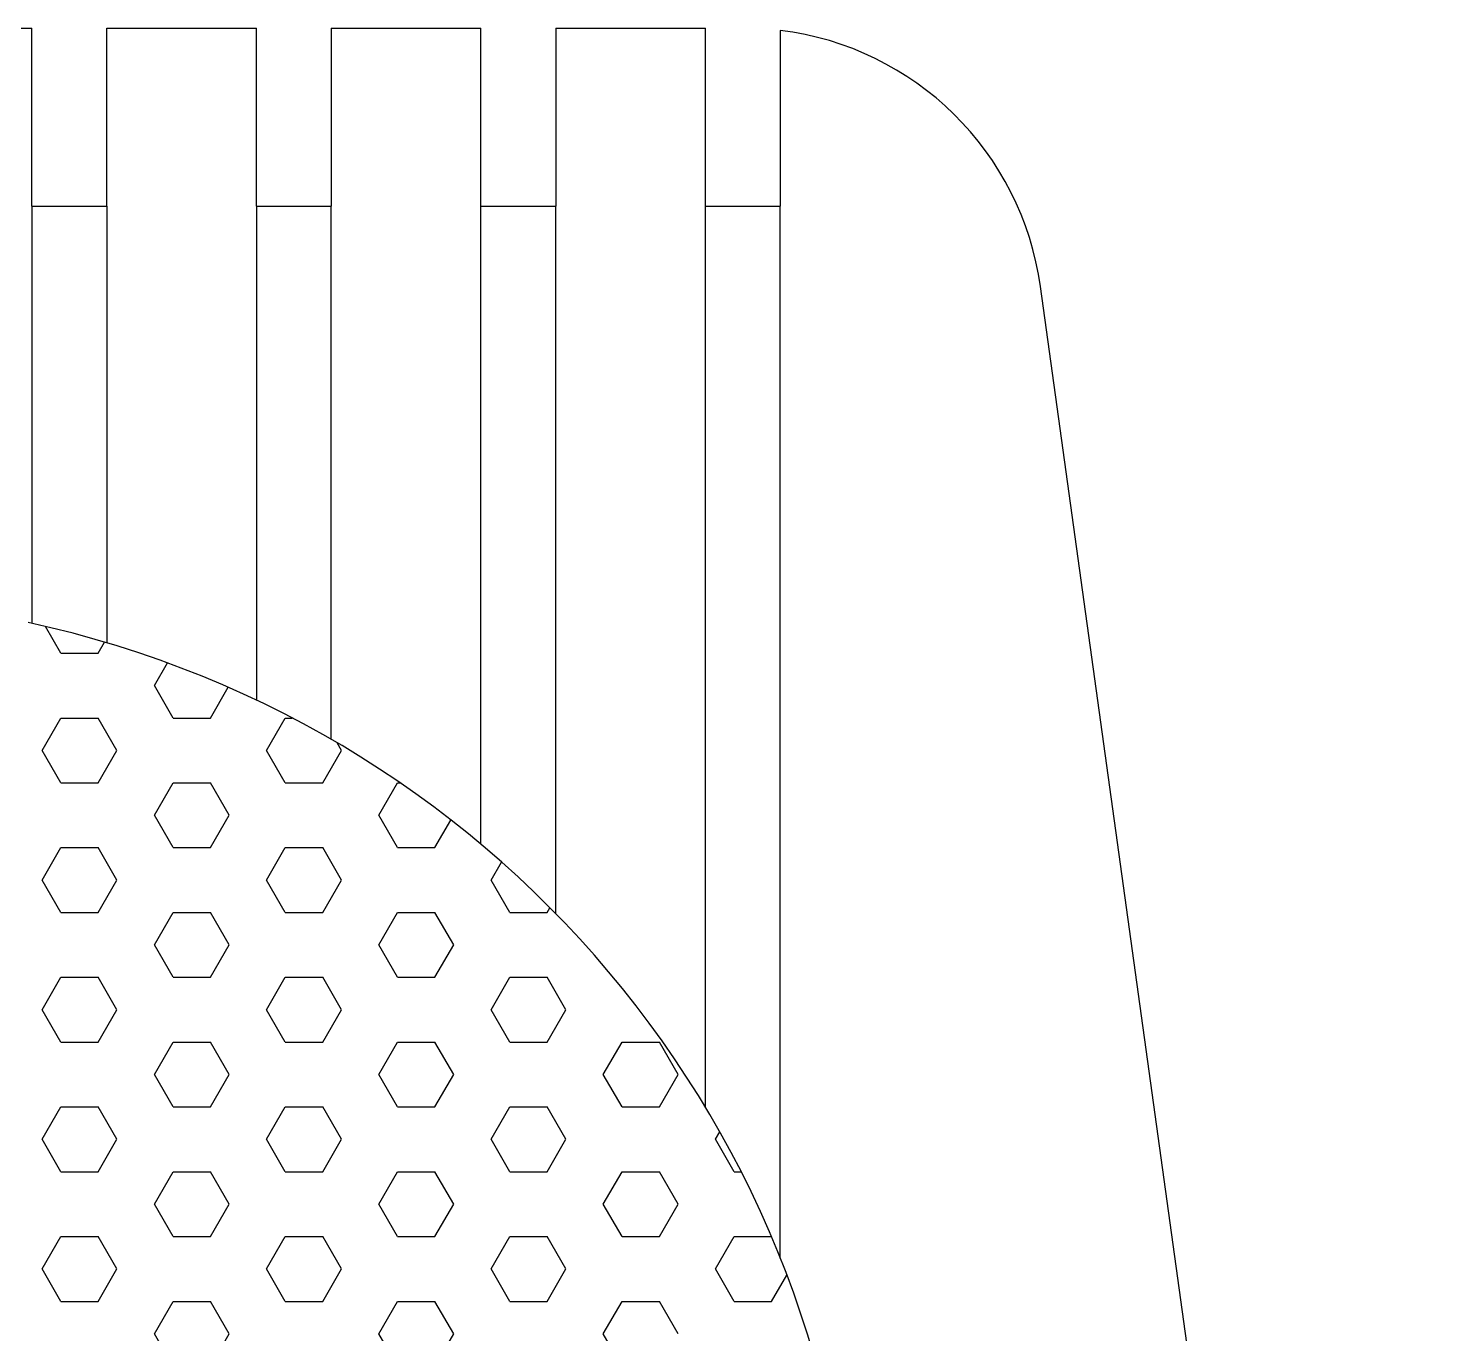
# Model space of a CAD drawing. Extents: x 4.922 to 5.722, y 2.655 to 3.153.
# Drawn here: x 5.5191 to 5.6135, y 3.0656 to 3.1528 of the extents above; entities that cross this region are included whole.
import ezdxf

# ---------------------------------------------------------------- set-up
doc = ezdxf.new("R2010")
doc.units = 0
doc.layers.get('0').update_dxf_attribs({"linetype": 'CONTINUOUS'})

# ---------------------------------------------------------------- blocks, each defined once
blk = doc.blocks.new('*X0')
at = {"color": 0}
for p, q in [((6.165000001443048, 2.710659514678432), (6.163969656325373, 2.712444124771576)), ((6.16750000085874, 2.710659513349492), (6.167926645234826, 2.711398483085637)), ((6.165000000000002, 2.71065951452), (6.167500000000002, 2.71065951452)), ((6.171250000859673, 2.708494449839493), (6.172125499961882, 2.710010858766501)), ((6.172500001443982, 2.70632938766005), (6.171250001443982, 2.708494451169511)), ((6.175000000860607, 2.706329386329492), (6.176184097987639, 2.708380302714609)), ((6.16375000085874, 2.704164322821109), (6.16500000085874, 2.70632938633057)), ((6.165000000000002, 2.7063293875), (6.167500000000002, 2.7063293875)), ((6.168750001443049, 2.704164324150049), (6.167500001443049, 2.70632938765951)), ((6.172500000000002, 2.7063293875), (6.175000000000002, 2.7063293875)), ((6.17875000086154, 2.704164322819492), (6.18000000086154, 2.706329386328953)), ((6.180000000000002, 2.7063293875), (6.18046089086475, 2.7063293875)), ((6.18375000144585, 2.704164324151668), (6.183457582194871, 2.704670809151474)), ((6.165000001442115, 2.701999260640049), (6.163750001442115, 2.70416432414951)), ((6.167500000859673, 2.70199925931111), (6.168750000859673, 2.704164322820571)), ((6.180000001444917, 2.701999260641668), (6.178750001444917, 2.704164324151129)), ((6.182500000862473, 2.701999259309491), (6.183750000862473, 2.704164322818952)), ((6.165000000000002, 2.70199926048), (6.167500000000002, 2.70199926048)), ((6.171250000860606, 2.699834195801109), (6.172500000860606, 2.70199925931057)), ((6.172500000000002, 2.70199926048), (6.175000000000002, 2.70199926048)), ((6.176250001443982, 2.699834197131668), (6.175000001443983, 2.701999260641128)), ((6.180000000000002, 2.70199926048), (6.182500000000003, 2.70199926048)), ((6.186250000863406, 2.699834195799492), (6.187500000863406, 2.701999259308953)), ((6.187500000000003, 2.70199926048), (6.1876663487928, 2.70199926048)), ((6.172500001443049, 2.697669133621666), (6.171250001443049, 2.699834197131127)), ((6.17500000086154, 2.697669132291109), (6.17625000086154, 2.69983419580057)), ((6.18750000144585, 2.697669133623285), (6.18625000144585, 2.699834197132746)), ((6.19000000086434, 2.697669132289493), (6.191065332890886, 2.699514341486399)), ((6.163750000859673, 2.695504068782727), (6.165000000859672, 2.697669132292188)), ((6.165000000000003, 2.69766913346), (6.167500000000003, 2.69766913346)), ((6.168750001442115, 2.695504070111666), (6.167500001442115, 2.697669133621127)), ((6.172500000000003, 2.69766913346), (6.175000000000003, 2.69766913346)), ((6.178750000862473, 2.695504068781108), (6.180000000862472, 2.697669132290569)), ((6.180000000000003, 2.69766913346), (6.182500000000004, 2.69766913346)), ((6.183750001444917, 2.695504070113285), (6.182500001444917, 2.697669133622746)), ((6.187500000000004, 2.69766913346), (6.190000000000004, 2.69766913346)), ((6.193750000865274, 2.695504068779492), (6.194445595283779, 2.696708873653804)), ((6.165000001441182, 2.693339006601667), (6.163750001441183, 2.695504070111128)), ((6.167500000860606, 2.693339005272726), (6.168750000860606, 2.695504068782187)), ((6.180000001443982, 2.693339006603285), (6.178750001443983, 2.695504070112746)), ((6.182500000863406, 2.693339005271109), (6.183750000863406, 2.69550406878057)), ((6.195000001446783, 2.693339006604902), (6.193750001446784, 2.695504070114363)), ((6.165000000000003, 2.69333900644), (6.167500000000003, 2.69333900644)), ((6.17125000086154, 2.691173941762726), (6.17250000086154, 2.693339005272187)), ((6.172500000000003, 2.69333900644), (6.175000000000003, 2.69333900644)), ((6.176250001443049, 2.691173943093284), (6.175000001443049, 2.693339006602745)), ((6.180000000000003, 2.69333900644), (6.182500000000004, 2.69333900644)), ((6.18625000086434, 2.69117394176111), (6.18750000086434, 2.693339005270571)), ((6.187500000000004, 2.69333900644), (6.190000000000004, 2.69333900644)), ((6.19125000144585, 2.691173943094902), (6.19000000144585, 2.693339006604363)), ((6.195000000000004, 2.69333900644), (6.197500000000004, 2.69333900644)), ((6.197500000866207, 2.693339005269491), (6.197683372900308, 2.693656614949241)), ((6.172500001442115, 2.689008879583283), (6.171250001442115, 2.691173943092744)), ((6.175000000862473, 2.689008878252725), (6.176250000862472, 2.691173941762186)), ((6.187500001444917, 2.689008879584902), (6.186250001444917, 2.691173943094363)), ((6.190000000865274, 2.689008878251109), (6.191250000865273, 2.69117394176057)), ((6.163750000860606, 2.686843814744343), (6.165000000860606, 2.689008878253804)), ((6.165000000000003, 2.68900887942), (6.167500000000003, 2.68900887942)), ((6.168750001441182, 2.686843816073284), (6.167500001441183, 2.689008879582745)), ((6.172500000000003, 2.68900887942), (6.175000000000003, 2.68900887942)), ((6.178750000863406, 2.686843814742726), (6.180000000863406, 2.689008878252187)), ((6.180000000000003, 2.68900887942), (6.182500000000004, 2.68900887942)), ((6.183750001443983, 2.686843816074902), (6.182500001443983, 2.689008879584363)), ((6.187500000000004, 2.68900887942), (6.190000000000004, 2.68900887942)), ((6.193750000866207, 2.686843814741108), (6.195000000866207, 2.689008878250569)), ((6.195000000000004, 2.68900887942), (6.197500000000004, 2.68900887942)), ((6.198750001446784, 2.686843816076519), (6.197500001446784, 2.68900887958598)), ((6.165000001440249, 2.684678752563283), (6.163750001440249, 2.686843816072744)), ((6.16750000086154, 2.684678751234343), (6.168750000861539, 2.686843814743804)), ((6.180000001443049, 2.684678752564901), (6.178750001443049, 2.686843816074362)), ((6.18250000086434, 2.684678751232727), (6.18375000086434, 2.686843814742188)), ((6.19500000144585, 2.684678752566519), (6.19375000144585, 2.68684381607598)), ((6.19750000086714, 2.684678751231109), (6.19875000086714, 2.68684381474057)), ((6.165000000000003, 2.6846787524), (6.167500000000003, 2.6846787524)), ((6.171250000862472, 2.682513687724343), (6.172500000862472, 2.684678751233804)), ((6.172500000000003, 2.6846787524), (6.175000000000003, 2.6846787524)), ((6.176250001442115, 2.6825136890549), (6.175000001442116, 2.684678752564361)), ((6.180000000000003, 2.6846787524), (6.182500000000004, 2.6846787524)), ((6.186250000865273, 2.682513687722726), (6.187500000865273, 2.684678751232187)), ((6.187500000000004, 2.6846787524), (6.190000000000004, 2.6846787524)), ((6.191250001444917, 2.682513689056519), (6.190000001444917, 2.68467875256598)), ((6.195000000000004, 2.6846787524), (6.197500000000004, 2.6846787524)), ((6.201250000868074, 2.682513687721109), (6.202500000868073, 2.68467875123057)), ((6.202500000000004, 2.6846787524), (6.205000000000005, 2.6846787524)), ((6.206250001447717, 2.682513689058137), (6.205000001447718, 2.684678752567598)), ((6.172500001441183, 2.680348625544901), (6.171250001441183, 2.682513689054362)), ((6.175000000863406, 2.680348624214343), (6.176250000863406, 2.682513687723804)), ((6.187500001443983, 2.680348625546519), (6.186250001443983, 2.68251368905598)), ((6.190000000866207, 2.680348624212725), (6.191250000866207, 2.682513687722186)), ((6.202500001446784, 2.680348625548136), (6.201250001446784, 2.682513689057597)), ((6.205000000869007, 2.680348624211109), (6.206250000869007, 2.68251368772057)), ((6.16375000086154, 2.67818356070596), (6.165000000861539, 2.680348624215421)), ((6.165000000000003, 2.68034862538), (6.167500000000003, 2.68034862538)), ((6.168750001440249, 2.6781835620349), (6.167500001440249, 2.680348625544361)), ((6.172500000000003, 2.68034862538), (6.175000000000003, 2.68034862538)), ((6.17875000086434, 2.678183560704344), (6.180000000864339, 2.680348624213805)), ((6.180000000000003, 2.68034862538), (6.182500000000004, 2.68034862538)), ((6.183750001443049, 2.678183562036518), (6.182500001443049, 2.680348625545979)), ((6.187500000000004, 2.68034862538), (6.190000000000004, 2.68034862538)), ((6.19375000086714, 2.678183560702726), (6.19500000086714, 2.680348624212187)), ((6.195000000000004, 2.68034862538), (6.197500000000004, 2.68034862538)), ((6.19875000144585, 2.678183562038136), (6.19750000144585, 2.680348625547597)), ((6.202500000000004, 2.68034862538), (6.205000000000005, 2.68034862538)), ((6.165000001439315, 2.676018498524899), (6.163750001439316, 2.67818356203436)), ((6.167500000862472, 2.67601849719596), (6.168750000862472, 2.678183560705421)), ((6.180000001442115, 2.676018498526517), (6.178750001442116, 2.678183562035978)), ((6.182500000865273, 2.676018497194343), (6.183750000865273, 2.678183560703804)), ((6.195000001444917, 2.676018498528136), (6.193750001444918, 2.678183562037597)), ((6.197500000868073, 2.676018497192726), (6.198750000868073, 2.678183560702187)), ((6.208750000869941, 2.678183560701108), (6.20903452918788, 2.678676378203971)), ((6.210000001447717, 2.676018498529754), (6.208750001447718, 2.678183562039215)), ((6.165000000000003, 2.67601849836), (6.167500000000003, 2.67601849836)), ((6.171250000863406, 2.67385343368596), (6.172500000863406, 2.676018497195421)), ((6.172500000000003, 2.67601849836), (6.175000000000003, 2.67601849836)), ((6.176250001441183, 2.673853435016518), (6.175000001441183, 2.676018498525979)), ((6.180000000000003, 2.67601849836), (6.182500000000004, 2.67601849836)), ((6.186250000866207, 2.673853433684342), (6.187500000866207, 2.676018497193803)), ((6.187500000000004, 2.67601849836), (6.190000000000004, 2.67601849836)), ((6.191250001443983, 2.673853435018136), (6.190000001443983, 2.676018498527597)), ((6.195000000000004, 2.67601849836), (6.197500000000004, 2.67601849836)), ((6.201250000869007, 2.673853433682726), (6.202500000869007, 2.676018497192187)), ((6.202500000000004, 2.67601849836), (6.205000000000005, 2.67601849836)), ((6.206250001446784, 2.673853435019753), (6.205000001446784, 2.676018498529214)), ((6.210000000000004, 2.67601849836), (6.210459854501987, 2.67601849836)), ((6.172500001440249, 2.671688371506517), (6.171250001440249, 2.673853435015978)), ((6.17500000086434, 2.671688370175961), (6.176250000864339, 2.673853433685422)), ((6.187500001443049, 2.671688371508135), (6.186250001443049, 2.673853435017596)), ((6.19000000086714, 2.671688370174343), (6.191250000867139, 2.673853433683804)), ((6.20250000144585, 2.671688371509753), (6.20125000144585, 2.673853435019214)), ((6.205000000869941, 2.671688370172725), (6.20625000086994, 2.673853433682186)), ((6.163750000862472, 2.669523306667577), (6.165000000862472, 2.671688370177038)), ((6.165000000000004, 2.67168837134), (6.167500000000004, 2.67168837134)), ((6.168750001439316, 2.669523307996516), (6.167500001439316, 2.671688371505977)), ((6.172500000000004, 2.67168837134), (6.175000000000004, 2.67168837134)), ((6.178750000865273, 2.66952330666596), (6.180000000865273, 2.671688370175421)), ((6.180000000000004, 2.67168837134), (6.182500000000005, 2.67168837134)), ((6.183750001442116, 2.669523307998134), (6.182500001442116, 2.671688371507595)), ((6.187500000000004, 2.67168837134), (6.190000000000005, 2.67168837134)), ((6.193750000868073, 2.669523306664343), (6.195000000868073, 2.671688370173804)), ((6.195000000000005, 2.67168837134), (6.197500000000005, 2.67168837134)), ((6.198750001444918, 2.669523307999753), (6.197500001444918, 2.671688371509214)), ((6.202500000000005, 2.67168837134), (6.205000000000005, 2.67168837134)), ((6.208750000870873, 2.669523306662727), (6.210000000870873, 2.671688370172188)), ((6.210000000000005, 2.67168837134), (6.212480200296039, 2.67168837134)), ((6.165000001438381, 2.667358244486516), (6.163750001438381, 2.669523307995977)), ((6.167500000863406, 2.667358243157577), (6.168750000863406, 2.669523306667038)), ((6.180000001441183, 2.667358244488135), (6.178750001441183, 2.669523307997596)), ((6.182500000866207, 2.667358243155959), (6.183750000866207, 2.66952330666542)), ((6.195000001443983, 2.667358244489753), (6.193750001443983, 2.669523307999214)), ((6.197500000869007, 2.667358243154343), (6.198750000869007, 2.669523306663804)), ((6.210000001446784, 2.66735824449137), (6.208750001446784, 2.669523308000831)), ((6.212500000871807, 2.667358243152727), (6.21351519847519, 2.669116616981508)), ((6.165000000000004, 2.66735824432), (6.167500000000004, 2.66735824432)), ((6.171250000864339, 2.665193179647578), (6.172500000864339, 2.667358243157039)), ((6.172500000000004, 2.66735824432), (6.175000000000004, 2.66735824432)), ((6.176250001440249, 2.665193180978134), (6.17500000144025, 2.667358244487595)), ((6.180000000000004, 2.66735824432), (6.182500000000005, 2.66735824432)), ((6.186250000867139, 2.66519317964596), (6.187500000867139, 2.667358243155421)), ((6.187500000000004, 2.66735824432), (6.190000000000005, 2.66735824432)), ((6.191250001443049, 2.665193180979752), (6.19000000144305, 2.667358244489213)), ((6.195000000000005, 2.66735824432), (6.197500000000005, 2.66735824432)), ((6.20125000086994, 2.665193179644342), (6.20250000086994, 2.667358243153803)), ((6.202500000000005, 2.66735824432), (6.205000000000005, 2.66735824432)), ((6.20625000144585, 2.66519318098137), (6.205000001445851, 2.667358244490831)), ((6.210000000000005, 2.66735824432), (6.212500000000006, 2.66735824432)), ((6.172500001439316, 2.663028117468133), (6.171250001439316, 2.665193180977594)), ((6.175000000865273, 2.663028116137577), (6.176250000865273, 2.665193179647038)), ((6.187500001442116, 2.663028117469751), (6.186250001442116, 2.665193180979212)), ((6.190000000868073, 2.66302811613596), (6.191250000868073, 2.665193179645421)), ((6.202500001444918, 2.66302811747137), (6.201250001444918, 2.665193180980831))]:
    blk.add_line(p, q, dxfattribs=at)

msp = doc.modelspace()

# ---------------------------------------------------------------- linework, layer by layer
at = {"color": 0}
for p, q in [((5.509396730043048, 3.152803678219118), (5.519396730043047, 3.152803678219118)), ((5.519396730043049, 3.140913102887209), (5.519396730043048, 3.152803678219118)), ((5.524396730043048, 3.152803678219117), (5.534396730043048, 3.152803678219118)), ((5.524396730043049, 3.140913102887209), (5.524396730043048, 3.152803678219117)), ((5.534396730043049, 3.140913102887209), (5.534396730043048, 3.152803678219118)), ((5.539396730043049, 3.152803678219118), (5.539396730043049, 3.14091310288721)), ((5.539396730043049, 3.152803678219118), (5.549396730043049, 3.152803678219118)), ((5.549396730043049, 3.14091310288721), (5.549396730043049, 3.152803678219118)), ((5.554396730043051, 3.152803678219119), (5.55439673004305, 3.140913102887209)), ((5.554396730043051, 3.152803678219119), (5.564396730043049, 3.152803678219117)), ((5.564396730043049, 3.14091310288721), (5.564396730043049, 3.152803678219117)), ((5.569396730043053, 3.152656501171971), (5.569396730043049, 3.14091310288721)), ((5.519396730043049, 3.140913102887209), (5.524396730043049, 3.14091310288721)), ((5.519396730043049, 3.140913102887209), (5.519396730043049, 3.113039058182972)), ((5.524396730043049, 3.140913102887209), (5.524396730043049, 3.111747125852077)), ((5.534396730043049, 3.14091310288721), (5.539396730043049, 3.14091310288721)), ((5.534396730043049, 3.140913102887209), (5.534396730043049, 3.107910639730447)), ((5.539396730043049, 3.105286864791989), (5.539396730043049, 3.14091310288721)), ((5.549396730043048, 3.14091310288721), (5.55439673004305, 3.14091310288721)), ((5.549396730043049, 3.098284113000891), (5.549396730043049, 3.14091310288721)), ((5.55439673004305, 3.093654881382732), (5.55439673004305, 3.140913102887209)), ((5.564396730043049, 3.14091310288721), (5.569396730043049, 3.14091310288721)), ((5.564396730043049, 3.080720599281696), (5.564396730043049, 3.14091310288721)), ((5.569396730043049, 3.070645848640572), (5.569396730043049, 3.14091310288721)), ((5.61347014787589, 2.942803678219117), (5.586785909215695, 3.135546414929888))]:
    msp.add_line(p, q, dxfattribs=at)
for centre, radius, start, end in [((5.566974866958019, 3.132803678219117), 0.02, 7.882200944227975, 83.04480419590233), ((5.504396730043029, 3.044665086527089), 0.07, 0, 77.83706189734897)]:
    msp.add_arc(centre, radius, start, end, dxfattribs=at)

# ---------------------------------------------------------------- block references
msp.add_blockref('*X0', (-0.6436753016566774, 0.4003918171941718), dxfattribs=at)

doc.saveas('drawing.dxf')
